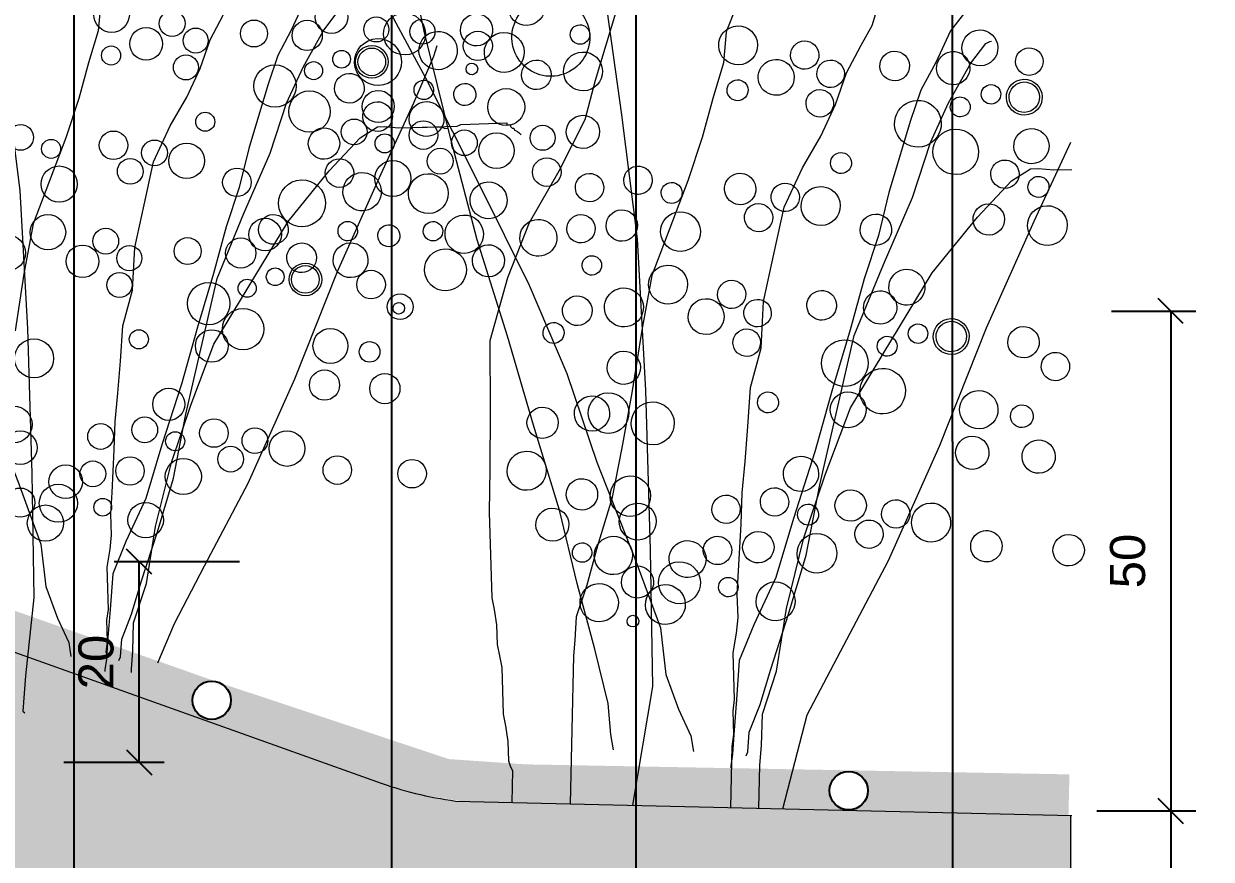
# Model space of a CAD drawing. Header units: metres. Extents: x -325 to 301, y -147 to 149.
# Drawn here: x 15.489 to 16.672, y 76.888 to 77.722 of the extents above; entities that cross this region are included whole.
import ezdxf

# ---------------------------------------------------------------- set-up
doc = ezdxf.new("R2010")
doc.units = ezdxf.units.M
doc.layers.get('Defpoints').update_dxf_attribs({"lineweight": 13})
doc.layers.add('-AUX-QAD', color=5, linetype='Continuous', plot=False)
doc.layers.add('-AUX_MON', color=3, linetype='Continuous', plot=False)
doc.layers.add('0-TX-1_25', color=7, linetype='Continuous', true_color=0x3f4f7f)
for name, color, linetype in [('02-TRAÇ-D-linia 2', 251, 'Continuous'), ('10-DET-encoixinat', 37, 'Continuous'), ('10-DET_TERRENY_compactat', 252, 'Continuous')]:
    doc.layers.add(name, color=color, linetype=linetype)
for name, color, linetype, lineweight in [('05-VEG-gris 50%', 253, 'Continuous', 18), ('1-CM', 7, 'Continuous', 0), ('2-L-secció', 1, 'Continuous', 0), ('3-TR Seleccionat', 44, 'Continuous', 0)]:
    doc.layers.add(name, color=color, linetype=linetype, lineweight=lineweight)
doc.styles.get("Standard").update_dxf_attribs({"font": 'arial.ttf'})
doc.dimstyles.new('ISO-25', dxfattribs={"dimtxt": 0.1, "dimasz": 0.1, "dimexe": 0.1, "dimexo": 0.1, "dimgap": 0.1, "dimtad": 1, "dimdec": 0, "dimlfac": 100, "dimzin": 9, "dimtxsty": 'Standard', "dimblk": 'OBLIQUE', "dimcen": 0.1, "dimadec": 0, "dimazin": 0, "dimtfac": 1, "dimtdec": 0, "dimtmove": 0, "dimatfit": 3, "dimldrblk": 'OBLIQUE', "dimfxl": 1, "dimarcsym": 0})

# ---------------------------------------------------------------- blocks, each defined once
blk = doc.blocks.new('ccddddddddddd')
for points in [[(90.23240342363715, 20.01744826603681), (90.25431056134403, 20.01744826603681), (90.35289262235165, 19.92985460348427), (90.41861403686926, 19.7765657347627), (90.55005686543882, 19.57947995234281), (90.74722110852599, 19.22910538315773), (90.96629249025136, 18.79113706946373), (91.22917814878747, 18.26557517424226), (91.51397094503045, 17.65241961786523), (91.77685660263523, 17.08306080941111), (91.97402084618807, 16.57939737197012), (92.12737081339583, 16.07573385164142), (92.32453505601734, 15.52827350096777), (92.45597788598388, 15.13410201761872), (92.47788502369076, 14.8713211119175), (92.54360643820837, 14.67423532949761), (92.60932785319164, 14.52094646031037), (92.62028148304671, 14.43335279775783)], [(91.9630673378706, 19.84226094093174), (92.00688161421567, 19.84226094093174), (92.01783512206748, 19.75466727791354), (92.08355653658509, 19.49188628932461), (92.1711850897409, 19.09771488886327), (92.25881364196539, 18.61594982584938), (92.324535056483, 18.02469264343381), (92.39025647100061, 17.32394342357293), (92.41216360917315, 16.4699052516371), (92.41216360917315, 15.57207033177838), (92.40121010132134, 14.80562582332641), (92.33548868680373, 14.32386076077819), (92.31358154863119, 14.10487660346553), (92.324535056483, 14.09392737504095)], [(92.92698141699657, 18.473610103596), (92.90507427882403, 18.29842277802527), (92.83935286477208, 18.10133707756177), (92.77363145025447, 17.88235292071477), (92.68600289756432, 17.64147038944066), (92.57646720670164, 17.37868940085173), (92.46693151583895, 17.11590849515051), (92.40121010132134, 16.80933067528531), (92.33548868726939, 16.45895602367818)], [(94.18633962515742, 18.44076250074431), (94.09871107293293, 18.26557517424226), (94.01108251977712, 18.11228630598634), (93.94536110479385, 17.93709898088127), (93.8796396907419, 17.74001328041777), (93.81391827668995, 17.54292749799788), (93.74819686170667, 17.30204496672377), (93.66056830901653, 17.061162434984), (93.57293975679204, 16.7764830715023), (93.46340406592935, 16.44800687720999), (93.353868374601, 16.09763222653419), (93.22242554603145, 15.72535920049995), (93.11288985563442, 15.39688300620764), (92.98144702613354, 15.13410201808438), (92.89381847390905, 14.93701631762087), (92.87191133527085, 14.71803216077387), (92.85000419709831, 14.52094646077603), (92.83905056677759, 14.41145442379639), (92.82809705892578, 14.3457591352053), (92.82809705939144, 14.33480998966843)], [(92.85000419756398, 14.42240356933326), (92.83905056724325, 14.45525125460699), (92.85000419709831, 14.52094646077603), (92.85000419709831, 14.65233695553616), (92.86095770495012, 14.71803216077387), (92.86095770541579, 14.9808131493628), (92.88286484358832, 15.09030518634245), (92.89381847390905, 15.17789884889498), (92.89381847390905, 15.30928934318945), (92.90477198176086, 15.44067983748391), (92.91572561208159, 15.57207033224404), (92.9266791199334, 15.70346082560718), (92.93763274978846, 15.87864806922153), (92.959539887961, 16.05383539479226), (92.98144702613354, 16.2509210947901), (93.00335416430607, 16.46990525256842), (93.06907557882369, 16.68888940894976), (93.09098271699622, 16.95167039800435), (93.15670413151383, 17.21445130370557), (93.22242554603145, 17.47723229182884), (93.33196123689413, 17.6962164491415), (93.44149692729115, 17.87140369229019), (93.52912548044696, 18.04659101786092), (93.59484689496458, 18.22177834343165), (93.68247544765472, 18.37506721215323)], [(92.91572561208159, 14.40050519490615), (92.92667911946774, 14.42240356933326), (92.93763275025412, 14.53189568873495), (93.00335416430607, 14.68518455792218), (93.06907557928935, 14.88227025792003), (93.17861126968637, 15.18884807731956), (93.28814696054906, 15.51732427207753), (93.37577551277354, 15.91149575449526), (93.59484689496458, 16.74363546911627), (93.77010400034487, 17.13780686911196), (93.94536110525951, 17.51007989514619), (94.0548967961222, 17.81665771501139), (94.16443248651922, 18.03564187232405), (94.29587531555444, 18.25462594628334), (94.38350386824459, 18.3641180661507), (94.40541100688279, 18.37506721215323), (94.41636451426893, 18.37506721261889)], [(93.15670413151383, 14.37860673805699), (93.26623982191086, 14.61948935221881), (93.46340406546369, 14.96986392093822), (93.74819686217234, 15.47352744080126), (94.0548967961222, 16.10858145449311), (94.33968959236518, 16.76553384354338), (94.6244823881425, 17.35679102642462), (94.84355376986787, 17.79475925769657), (94.97499659890309, 18.07943862024695), (94.99690373707563, 18.14513390883803)], [(92.99240053351969, 14.32386076077819), (92.99240053351969, 14.34575913567096), (93.00335416477174, 14.45525125460699), (93.01430767215788, 14.63043849822134), (93.10193622438237, 14.8713211119175), (93.1676576398313, 15.22169568063691), (93.27719332976267, 15.61586716352031), (93.40863615879789, 15.96624173223972), (93.56198612600565, 16.3385147578083), (94.04394316580147, 17.08306080941111), (94.30682882387191, 17.38963862881064), (94.50399306695908, 17.58672432973981), (94.61352875782177, 17.65241961786523), (94.6573430346325, 17.65241961693391), (94.74497158685699, 17.64147038897499), (95.00785724446177, 17.64147038944066), (95.02976438309997, 17.63052116055042), (95.05167152127251, 17.63052116055042)], [(94.74497158685699, 17.64147038897499), (95.10643942793831, 17.64147038850933), (95.12834656564519, 17.65241961739957), (95.41313936142251, 17.65241961786523), (95.41313936188817, 17.64147038897499), (95.43504650052637, 17.64147038897499), (95.43504650052637, 17.63052116008475), (95.44600000791252, 17.61957201454788), (95.45695363823324, 17.61957201454788), (95.45695363823324, 17.60862278658897), (95.47886077594012, 17.59767355816439), (95.48981428472325, 17.58672432880849), (95.50076791457832, 17.57577518327162)]]:
    blk.add_lwpolyline(points)
for centre, radius in [((92.99116337066516, 18.39473047340289), 0.1094920372972297), ((94.3494059368968, 18.33998441323638), 0.100948621194932), ((93.3635847195983, 18.3290351848118), 0.0797138132272792), ((93.19928124500439, 18.20859391894192), 0.100948621194932), ((93.50598117848858, 18.21954314783216), 0.07742317901411151), ((93.86744889710099, 18.25239075068384), 0.08341479203162756), ((94.19605596922338, 18.23049237625673), 0.09355456895831013), ((94.62448251107708, 18.25462594581768), 0.07742319637127354), ((94.90927530638874, 18.23272757232189), 0.07743792491863587), ((95.2488358868286, 18.13418468041345), 0.09029159687583978), ((92.98020986327901, 18.14289871323854), 0.05896647138640877), ((94.59038445679471, 18.05530505022034), 0.100948621194932), ((94.59038445679471, 18.05530505022034), 0.08552993772729109), ((93.44025976397097, 18.055305050686), 0.07742319637127354), ((94.22891673771665, 18.01150821940973), 0.05583111220221605), ((94.40417384309694, 18.07720342511311), 0.05475392728177474), ((93.9879382182844, 17.92391455639154), 0.1313904942115585), ((94.19605596968904, 17.75967645877972), 0.1281631355179718), ((94.19605596968904, 17.75967645877972), 0.1281631355179718), ((94.62203529756516, 17.77874510781839), 0.09914972109653161), ((95.41313948435709, 17.7509624264203), 0.1143169033563484), ((93.54979545529932, 17.71587962796912), 0.05896654791170974), ((92.40589479589835, 17.6533817211166), 0.0797138132272792), ((94.4686853303574, 17.62545615714043), 0.0797138132272792), ((92.59210540866479, 17.57673728698865), 0.05896654791170974), ((92.97846367675811, 17.58720544259995), 0.08827586927244695), ((94.89587446348742, 17.59260855335742), 0.08827586927244695), ((95.63221086654812, 17.55387672642246), 0.07742319637128761), ((93.23039582651109, 17.53245938289911), 0.07971381322727139), ((93.42756007006392, 17.47771340515465), 0.1100385761945846), ((94.65489594358951, 17.54881172254682), 0.05896654791170974), ((95.14780661370605, 17.53786249365658), 0.07971381322727139), ((95.34497085725889, 17.48311651591212), 0.1100385761945846), ((93.07704585976899, 17.4229673454538), 0.07971381322727139), ((94.99445664696395, 17.42837045621127), 0.07971381322727139), ((92.63591968500987, 17.35775312967598), 0.1116622003345008), ((93.73426000401378, 17.33537368290126), 0.08827588449571261), ((94.37010314781219, 17.37362439604476), 0.08828397434522552), ((94.69871022040024, 17.32982756523415), 0.1116622003345008), ((95.65167079120874, 17.34077679365873), 0.08827588449571261), ((92.55718713905662, 17.0616435483098), 0.1094920372972297), ((92.3052551113069, 16.94120228243992), 0.1094920372972297), ((92.91274226177484, 16.99594826018438), 0.0797138132272792), ((93.89856347907335, 17.0068974881433), 0.100948621194932), ((92.76530501246452, 16.87550699478015), 0.100948621194932), ((93.05513872113079, 16.88645622273907), 0.07742317901411151), ((93.41660643927753, 16.91930382605642), 0.08341479203162756), ((93.74521351233125, 16.89740545116365), 0.09355456895831013), ((94.13954199897125, 16.72221812512726), 0.100948621194932), ((92.98941730661318, 16.72221812605858), 0.07742319637127354), ((93.95333138620481, 16.74411650048569), 0.05475392728177474), ((94.13954199897125, 16.72221812512726), 0.08552993772729109), ((94.54482411639765, 16.67842129431665), 0.08827588449571261), ((93.53709576139227, 16.59082763129845), 0.1313904942115585), ((93.77807428082451, 16.67842129431665), 0.05583111220221605), ((94.72008122131228, 16.53608157159761), 0.0797138132272792), ((93.74521351186559, 16.42658953461796), 0.1281631355179718), ((93.74521351186559, 16.42658953461796), 0.1281631355179718), ((92.44765144772828, 16.28424981143326), 0.1209383224137713), ((93.09895299747586, 16.38279270287603), 0.05896654791170974), ((93.54804926877841, 16.32804664317518), 0.100948621194932), ((94.28193845879287, 16.30614826828241), 0.1078442209085107), ((94.52291697775945, 16.26235143747181), 0.06385108598971867), ((94.23812418198213, 16.0652657370083), 0.09355468922416664), ((94.61054553091526, 16.03241805126891), 0.09355468922416664), ((93.2718820180744, 15.97543687839061), 0.09914972109653161), ((92.30941268615425, 15.87912918301299), 0.1139313534327422), ((92.84469276247546, 15.78930032392964), 0.07971381322727139), ((93.11853205086663, 15.82214792724699), 0.0797138132272792), ((93.54572118353099, 15.7893003243953), 0.08827586927244695), ((92.34637937927619, 15.73455426469445), 0.1038774050785438), ((93.30474266409874, 15.74550349265337), 0.05896654791170974), ((93.79765333421528, 15.73455426422879), 0.07971381322727139), ((93.9948175768368, 15.67980828741565), 0.1100385761945846), ((93.01994986785576, 15.5703161675483), 0.08828397434522552), ((93.64430336654186, 15.62506222724915), 0.07971381322727139), ((92.62021866859868, 15.51557018980384), 0.1038774050785438), ((92.78992497874424, 15.55936702108011), 0.0797138132272792), ((93.34855694044381, 15.52651933580637), 0.1116622003345008), ((94.30151751171798, 15.53746856376529), 0.08827588449571261), ((94.76322906883433, 15.50116596091539), 0.08828397434522552), ((92.57106118137017, 15.38417969550937), 0.1179330192981251), ((92.33542587142438, 15.39512884197757), 0.09029159687583978), ((92.48768491717055, 15.26373843010515), 0.1122136528435823), ((92.8446927620098, 15.35133209312335), 0.05474597743621246), ((93.10757842008024, 15.26373842963949), 0.1094920372972297)]:
    blk.add_circle(centre, radius)
blk = doc.blocks.new('_Oblique')
at = {"color": 0, "lineweight": -2}
blk.add_line((-0.499999999995058, -0.4999999998130015), (0.500000000028669, 0.500000000163238), dxfattribs=at)
blk = doc.blocks.new('*D1003')
at = {"layer": '0-TX-1_25', "color": 0, "lineweight": -2, "transparency": 16777216}
for p, q in [((16.57310421498543, 77.43497168870294), (16.6570892938046, 77.43497168870294)), ((16.6320892938046, 77.43497168870294), (16.6320892938046, 76.93644658167496)), ((16.55838687727828, 76.93644658167496), (16.6570892938046, 76.93644658167496))]:
    blk.add_line(p, q, dxfattribs=at)
at = {"layer": 'Defpoints', "color": 0, "transparency": 16777216}
for p in [(16.54810421498544, 77.43497168870294), (16.53338687727828, 76.93644658167496), (16.6320892938046, 76.93644658167496)]:
    blk.add_point(p, dxfattribs=at)
at = {"layer": '0-TX-1_25', "color": 0, "lineweight": -2, "transparency": 16777216, "xscale": 0.025, "yscale": 0.025, "zscale": 0.025}
for p, rotation in [((16.6320892938046, 77.43497168870294), 90), ((16.6320892938046, 76.93644658167496), 270)]:
    blk.add_blockref('_Oblique', p, dxfattribs=dict(at, rotation=rotation))
at = {"layer": '0-TX-1_25', "color": 0, "transparency": 16777216, "insert": (16.58921923923436, 77.18570913518894), "char_height": 0.035, "attachment_point": 5, "rotation": 90}
blk.add_mtext('50', dxfattribs=at)
blk = doc.blocks.new('*D1004')
at = {"layer": '0-TX-1_25', "color": 0, "lineweight": -2, "transparency": 16777216}
for p, q in [((16.57310421500295, 76.93644658168911), (16.65708929382214, 76.93644658168911)), ((16.63208929382214, 76.93644658168911), (16.63208929382214, 76.38792147466113)), ((16.5583868772958, 76.38792147466113), (16.65708929382214, 76.38792147466113))]:
    blk.add_line(p, q, dxfattribs=at)
at = {"layer": 'Defpoints', "color": 0, "transparency": 16777216}
for p in [(16.54810421500295, 76.93644658168911), (16.5333868772958, 76.38792147466113), (16.63208929382214, 76.38792147466113)]:
    blk.add_point(p, dxfattribs=at)
at = {"layer": '0-TX-1_25', "color": 0, "lineweight": -2, "transparency": 16777216, "xscale": 0.025, "yscale": 0.025, "zscale": 0.025}
for p, rotation in [((16.63208929382214, 76.93644658168911), 90), ((16.63208929382214, 76.38792147466113), 270)]:
    blk.add_blockref('_Oblique', p, dxfattribs=dict(at, rotation=rotation))
at = {"layer": '0-TX-1_25', "color": 0, "transparency": 16777216, "insert": (16.58929086271711, 76.6621840281751), "char_height": 0.035, "attachment_point": 5, "rotation": 90}
blk.add_mtext('55', dxfattribs=at)
blk = doc.blocks.new('*D1016')
at = {"layer": '0-TX-1_25', "color": 0, "lineweight": -2, "transparency": 16777216}
for p, q in [((15.70371011793327, 77.18496445276551), (15.57871011793327, 77.18496445276551)), ((15.60371011793328, 76.9849631720738), (15.60371011793328, 77.18496445276551)), ((15.52872370034129, 76.9849631720738), (15.62871011793328, 76.9849631720738))]:
    blk.add_line(p, q, dxfattribs=at)
at = {"layer": 'Defpoints', "color": 0, "transparency": 16777216}
for p in [(15.60371011793328, 77.18496445276551), (18.88573987687564, 77.18496445276551), (15.50372370034129, 76.9849631720738)]:
    blk.add_point(p, dxfattribs=at)
at = {"layer": '0-TX-1_25', "color": 0, "lineweight": -2, "transparency": 16777216, "xscale": 0.025, "yscale": 0.025, "zscale": 0.025}
for p, rotation in [((15.60371011793328, 77.18496445276551), 90), ((15.60371011793328, 76.9849631720738), 270)]:
    blk.add_blockref('_Oblique', p, dxfattribs=dict(at, rotation=rotation))
at = {"layer": '0-TX-1_25', "color": 0, "transparency": 16777216, "insert": (15.56084006336303, 77.08496381241964), "char_height": 0.035, "attachment_point": 5, "rotation": 90}
blk.add_mtext('20', dxfattribs=at)

msp = doc.modelspace()

# ---------------------------------------------------------------- hatches: boundary and pattern name
at = {"layer": '10-DET-encoixinat'}
h = msp.add_hatch(dxfattribs=at)
h.set_pattern_fill('CROSS', color=256, scale=0.04999999999999997, angle=91.66889548920817)
h.set_pattern_definition([(135.910817346098, (4.293784785556085, 72.81619366922993), (-0.01767543594103214, -0.000281005861983161), [0.006249999999999993, -0.01874999999999998]), (225.9108173460979, (4.293714532634652, 72.82061252732407), (0.000281005861983161, -0.01767543594103215), [0.006249999999999993, -0.01874999999999998])])
edge = h.paths.add_edge_path()
edge.add_line((14.44309536088858, 77.46497168870289), (14.44309543600038, 77.38526802670496))
edge.add_line((14.44309543600038, 77.38526802670496), (14.58554139469378, 76.78502354347567))
edge.add_line((14.58554139469378, 76.78502354347567), (15.65041404900415, 76.43006581787249))
edge.add_arc((15.91920776858871, 77.23644657892824), 0.8499999973464439, 251.5650426997877, 270.0000003406949)
edge.add_line((15.91920777364302, 76.3864465815818), (16.53338687634695, 76.3864465815818))
edge.add_line((16.53338687634695, 76.3864465815818), (16.53338687726153, 76.93181699326996))
edge.add_line((16.53338687726153, 76.93181699326996), (15.91920776991773, 76.94637161970849))
edge.add_arc((15.97082161005041, 77.32736714711616), 0.3844757214674237, 250.131195935182, 262.28505132981314, ccw=False)
edge.add_line((15.8401507926234, 76.96577799093079), (14.53306369530637, 77.43497168960627))
edge.add_line((14.53306369530637, 77.43497168960627), (14.44309536088858, 77.46497168870289))
at = {"layer": '10-DET_TERRENY_compactat'}
h = msp.add_hatch(dxfattribs=at)
h.set_pattern_fill('HEX', color=256, scale=0.002, angle=0.5782318252177278)
h.set_pattern_definition([(0.5782318252177278, (-4.412005039695515, -8.408593412523473), (-0.000110995747240735, 0.01099796253877573), [0.00635, -0.0127]), (120.5782318252177, (-4.412005039695515, -8.408593412523473), (-0.00946901707482901, -0.005595106406210373), [0.00635, -0.0127]), (60.57823182521773, (-4.405655363064795, -8.40852932909894), (-0.009580012822069743, 0.00540285613256535), [0.00635, -0.0127])])
h.paths.add_polyline_path([(14.44309536088858, 77.46497168870289), (14.89143841743583, 77.3433663045403), (15.23712344120613, 77.22136960070243), (15.68392280498625, 77.06427488813291), (15.91239910800252, 76.98817931409106), (15.98830154291997, 76.98293192219178), (16.53107561945794, 76.97291423615862), (16.5301035535635, 76.93189480045899), (15.92481180842686, 76.94623881693798), (15.88518212394392, 76.95255058022336), (15.84015079262332, 76.96577799093082), (15.64839045437758, 77.03429750000717), (15.15311223167345, 77.21126955265554)])
edge = h.paths.add_edge_path(flags=16)
edge.add_arc((14.87890936627881, 77.32888649289481), 0.01914789983742415, 0, 360)
edge = h.paths.add_edge_path(flags=16)
edge.add_arc((15.23178701969968, 77.202980346403), 0.01914789983742415, 0, 360)
edge = h.paths.add_edge_path(flags=16)
edge.add_arc((15.67603756842016, 77.04682595944142), 0.01914789983742415, 0, 360)
edge = h.paths.add_edge_path(flags=16)
edge.add_arc((16.31106434640523, 76.95670794959706), 0.01914789983742415, 0, 360)
at = {"layer": '3-TR Seleccionat'}
h = msp.add_hatch(dxfattribs=at)
h.set_pattern_fill('ANSI31', color=256, scale=0.002, angle=225, style=0)
h.set_pattern_definition([(270, (-3.236709131853246, 15.11476513127442), (0.00635, -4.336808689942018e-19), [])])
edge = h.paths.add_edge_path()
edge.add_line((13.55264558923099, 77.18587094909319), (13.55264558923099, 75.16673965454368))
edge.add_line((13.55264558923099, 75.16673965454368), (14.5330953602739, 75.16673965396937))
edge.add_line((14.5330953602739, 75.16673965396937), (16.53338687681261, 75.16673965536636))
edge.add_line((16.53338687681261, 75.16673965536636), (16.53338687727828, 75.63644658111613))
edge.add_line((16.53338687727828, 75.63644658111613), (15.91920777745646, 75.63644658097395))
edge.add_arc((15.91920776984712, 77.23644658039093), 1.59999999941698, 251.565042709389, 270.0000002724895, ccw=False)
edge.add_line((15.41324312007654, 75.71855337883923), (14.78937914754456, 75.92650813836374))
edge.add_line((14.78937914754456, 75.92650813836374), (14.49036798971739, 77.18587094875984))
edge.add_line((14.49036798971739, 77.18587094875984), (13.55264558923099, 77.18587094909319))

# ---------------------------------------------------------------- linework, layer by layer
at = {"layer": '-AUX-QAD'}
for radius in [4.423163336561861, 4.207516772289723]:
    msp.add_circle((16.89760635375546, 80.82832178061602), radius, dxfattribs=at)
at = {"layer": '-AUX_MON'}
for radius in [2.605396921805838, 2.303722373471873]:
    msp.add_circle((14.95766439187632, 76.45016396264691), radius, dxfattribs=at)
at = {"layer": '0-TX-1_25'}
for p, q in [((15.85544813168779, 75.88580351560064), (15.85544813168779, 77.98870204491712)), ((16.41529589519504, 75.73643837905135), (16.4145056062296, 77.98870204491371))]:
    msp.add_line(p, q, dxfattribs=at)
for points in [[(15.53885165999051, 75.51428028639475), (15.53885165999051, 77.98870204491712)], [(16.09904311786689, 75.63644658111613), (16.09904311786689, 77.98658681605394)]]:
    msp.add_lwpolyline(points, dxfattribs=at)
at = {"layer": '02-TRAÇ-D-linia 2'}
for centre in [(15.67603756842016, 77.04682595944142), (16.31106434640523, 76.95670794959706)]:
    msp.add_circle(centre, 0.01914789983742415, dxfattribs=at)
at = {"layer": '05-VEG-gris 50%'}
for p, q in [((15.88778265473101, 77.71422323189856), (15.86510370392952, 77.82232188224972)), ((15.83978746599186, 77.75940177777031), (15.88918141509075, 77.66764535476634)), ((16.07952668564994, 77.73552137358294), (16.06892664777715, 77.70023812936799)), ((16.0698190848403, 77.73522984866233), (16.08461540146399, 77.6307794621791)), ((16.19984251401056, 77.74107700936676), (16.18900934933353, 77.71355675930337)), ((16.33451133967046, 77.71986876405956), (16.33804468578327, 77.73162983545282)), ((16.43112098193396, 77.73830996641138), (16.41240518261347, 77.71443797905178)), ((16.32344504958618, 77.70011147857824), (16.33451133967046, 77.71986876405956)), ((15.91434464278299, 77.60624117731297), (15.88778265473101, 77.71422323189856)), ((16.18900934933353, 77.71355675930337), (16.18605882069696, 77.68238823116937)), ((16.41240518261347, 77.71443797905178), (16.39780554548506, 77.6829196221772)), ((16.06892664777715, 77.70023812936799), (16.05832661037002, 77.66495489912288)), ((16.30872884905565, 77.67247461877943), (16.32344504958618, 77.70011147857824)), ((16.43281114986766, 77.68202836114162), (16.44776047673676, 77.70190225635835)), ((16.44776047673676, 77.70190225635835), (16.45158523088921, 77.70395960007974)), ((16.45158523088921, 77.70395960007974), (16.45352673810575, 77.70401790436537)), ((16.18605882069696, 77.68238823116937), (16.1754587823585, 77.64710500162275)), ((16.39780554548506, 77.6829196221772), (16.38308934542019, 77.65528276214556)), ((16.29801224778075, 77.64107287140743), (16.30872884905565, 77.67247461877943)), ((16.41067856783647, 77.64251381974847), (16.43281114986766, 77.68202836114162)), ((15.88918141509075, 77.66764535476634), (15.94292465272028, 77.56047958299698)), ((16.05832661037002, 77.66495489912288), (16.04784313543368, 77.62579017250047)), ((16.1754587823585, 77.64710500162275), (16.16497530835349, 77.60794027453468)), ((16.38308934542019, 77.65528276214556), (16.37237274414528, 77.62388101500639)), ((16.283412611118, 77.60955451430002), (16.29801224778075, 77.64107287140743)), ((16.39242902165878, 77.60311587365524), (16.41067856783647, 77.64251381974847)), ((16.04784313543368, 77.62579017250047), (16.02217720775533, 77.5745145448129)), ((16.08461540146399, 77.6307794621791), (16.0999945346326, 77.50692163339065)), ((16.37237274414528, 77.62388101500639), (16.36177270673815, 77.5885977849941)), ((15.94067350309942, 77.50602211641328), (15.91434464278299, 77.60624117731297)), ((16.16497530835349, 77.60794027453468), (16.15072536096577, 77.56477745576942)), ((16.26492993767042, 77.57791956212552), (16.283412611118, 77.60955451430002)), ((16.37464572908956, 77.54819196836272), (16.39242902165878, 77.60311587365524)), ((16.49583578203473, 77.52463644907058), (16.53233487485576, 77.60343232705438)), ((16.36177270673815, 77.5885977849941), (16.35117266933102, 77.55331454077916)), ((16.24668039195839, 77.53852161579945), (16.26492993767042, 77.57791956212552)), ((16.47325515980501, 77.5647507265787), (16.49232064886618, 77.57697825204761)), ((16.49232064886618, 77.57697825204761), (16.50008672057319, 77.57721147151844)), ((16.50008672057319, 77.57721147151844), (16.51567714522261, 77.57573716180579)), ((16.51567714522261, 77.57573716180579), (16.53338687681261, 77.57626899495901)), ((16.51567714522261, 77.57573716180579), (16.53338687681261, 77.57626899495901)), ((16.02217720775533, 77.5745145448129), (15.99262824422348, 77.52312230715708)), ((16.15072536096577, 77.56477745576942), (16.13270894159231, 77.51761652972729)), ((16.43935690681118, 77.52876783838676), (16.47325515980501, 77.5647507265787)), ((15.94292465272028, 77.56047958299698), (15.9925517286234, 77.46096016584144)), ((16.35117266933102, 77.55331454077916), (16.34080575733114, 77.5102683317493)), ((16.34556301870052, 77.48127377197326), (16.37464572908956, 77.54819196836272)), ((16.23643004429195, 77.49159390969382), (16.24668039195839, 77.53852161579945)), ((16.39439236373309, 77.47302766541199), (16.43935690681118, 77.52876783838676)), ((15.99262824422348, 77.52312230715708), (15.9709619153351, 77.4680817925948)), ((16.13270894159231, 77.51761652972729), (16.11469252221886, 77.47045561858633)), ((16.448503525468, 77.41832030635507), (16.49583578203473, 77.52463644907058)), ((15.97076883633289, 77.40980114765645), (15.94067350309942, 77.50602211641328)), ((16.0999945346326, 77.50692163339065), (16.10842353897769, 77.35566014960588)), ((16.34080575733114, 77.5102683317493), (16.3265558113404, 77.46710551251837)), ((16.22617969615985, 77.44466621779085), (16.23643004429195, 77.49159390969382)), ((16.31659687124792, 77.41047409294353), (16.34556301870052, 77.48127377197326)), ((16.11469252221886, 77.47045561858633), (16.10467530089099, 77.41576493276463)), ((16.31292872783396, 77.33849161352211), (16.39439236373309, 77.47302766541199)), ((15.9709619153351, 77.4680817925948), (15.95341174910445, 77.40539492202171)), ((15.9925517286234, 77.46096016584144), (16.03018000629399, 77.37273541117267)), ((16.3265558113404, 77.46710551251837), (16.31253899029124, 77.41617971403704)), ((16.22369542020041, 77.39797173092322), (16.22617969615985, 77.44466621779085)), ((16.10467530089099, 77.41576493276463), (16.09489120636735, 77.35331126722687)), ((16.282195918268, 77.26181139891216), (16.31659687124792, 77.41047409294353)), ((16.31253899029124, 77.41617971403704), (16.29487226065848, 77.35737432610424)), ((16.40152095910761, 77.30035970151604), (16.448503525468, 77.41832030635507)), ((15.95341174910445, 77.40539492202171), (15.95356835937727, 77.33546980122284)), ((15.99674800737429, 77.3212265491131), (15.97076883633289, 77.40980114765645)), ((16.21321194572974, 77.35880700430081), (16.22369542020041, 77.39797173092322)), ((16.03018000629399, 77.37273541117267), (16.06004221272323, 77.28427742213191)), ((16.09489120636735, 77.35331126722687), (16.08487398457382, 77.29862059630634)), ((16.10842353897769, 77.35566014960588), (16.11320263427351, 77.19651909150363)), ((16.21049454296607, 77.31987549668358), (16.21321194572974, 77.35880700430081)), ((16.29487226065848, 77.35737432610424), (16.27732209489349, 77.29468744132848)), ((15.95356835937727, 77.33546980122284), (15.95337530226115, 77.27718915768148)), ((16.28772905283276, 77.2716900271009), (16.31292872783396, 77.33849161352211)), ((16.02261061408225, 77.23653344741271), (15.99674800737429, 77.3212265491131)), ((16.20766057633463, 77.28482548660779), (16.21049454296607, 77.31987549668358)), ((16.08487398457382, 77.29862059630634), (16.07474020030949, 77.24781140756042)), ((16.27732209489349, 77.29468744132848), (16.25600545621145, 77.22800246417702)), ((16.35053879302595, 77.18616396958188), (16.40152095910761, 77.30035970151604)), ((16.06004221272323, 77.28427742213191), (16.09790361719806, 77.18828967307874)), ((16.20471004769806, 77.25365695847378), (16.20766057633463, 77.28482548660779)), ((15.95337530226115, 77.27718915768148), (15.95271596965048, 77.23443447217525)), ((16.26629585074861, 77.2088865467924), (16.28772905283276, 77.2716900271009)), ((16.26876191469509, 77.19147814462141), (16.282195918268, 77.26181139891216)), ((16.07474020030949, 77.24781140756042), (16.06060681678954, 77.20076709125371)), ((16.20370102441538, 77.22254674999223), (16.20471004769806, 77.25365695847378)), ((15.95271596965048, 77.23443447217525), (15.95528036216874, 77.1490417122952)), ((16.04035746027384, 77.163251588365), (16.02261061408225, 77.23653344741271)), ((16.20245889761154, 77.19919950679125), (16.20370102441538, 77.22254674999223)), ((16.25600545621145, 77.22800246417702), (16.23833872611303, 77.16919707670988)), ((16.24897881132219, 77.13843668230058), (16.26629585074861, 77.2088865467924)), ((16.06060681678954, 77.20076709125371), (16.05012334231887, 77.1616023646313)), ((16.20121674845595, 77.1758522631246), (16.20245889761154, 77.19919950679125)), ((16.09790361719806, 77.18828967307874), (16.1232999721602, 77.11912251567648)), ((16.11320263427351, 77.19651909150363), (16.1153408428714, 77.06060865266429)), ((16.25109518459666, 77.1326727566886), (16.26876191469509, 77.19147814462141)), ((16.30274028331641, 77.09537378536717), (16.35053879302595, 77.18616396958188)), ((16.1999746216521, 77.15250501992361), (16.20121674845595, 77.1758522631246)), ((16.05012334231887, 77.1616023646313), (16.03940674104396, 77.1302006172593)), ((16.05787117919553, 77.09773270856769), (16.04035746027384, 77.163251588365)), ((16.23833872611303, 77.16919707670988), (16.21643927088607, 77.12191954093234)), ((16.20067400113348, 77.12921608147391), (16.1999746216521, 77.15250501992361)), ((15.95528036216874, 77.1490417122952), (15.95757158054639, 77.13745554095314)), ((16.23919471633289, 77.07598303166398), (16.24897881132219, 77.13843668230058)), ((15.95757158054639, 77.13745554095314), (15.95997934137139, 77.12198788627231)), ((16.03940674104396, 77.1302006172593), (16.03816459188837, 77.10685338802816)), ((16.19919872517366, 77.1136318172905), (16.20067400113348, 77.12921608147391)), ((16.23331189202744, 77.07774885116325), (16.25109518459666, 77.1326727566886)), ((15.95997934137139, 77.12198788627231), (15.96056215745065, 77.10258044466556)), ((16.1232999721602, 77.11912251567648), (16.12858176697645, 77.072661262948)), ((16.21643927088607, 77.12191954093234), (16.20195619715977, 77.08651970141747)), ((15.96056215745065, 77.10258044466556), (15.96285337675963, 77.0909942733235)), ((16.03816459188837, 77.10685338802816), (16.03668933781464, 77.09126912454323)), ((16.19589850633074, 77.09410776594834), (16.19919872517366, 77.1136318172905)), ((15.96285337675963, 77.0909942733235), (15.96514457325119, 77.07940811595128)), ((16.03668933781464, 77.09126912454323), (16.03319159048583, 76.94367046639903)), ((16.07115217345435, 77.04374168139131), (16.05787117919553, 77.09773270856769)), ((16.19729726529349, 77.04752988904895), (16.19589850633074, 77.09410776594834)), ((16.26965797367174, 77.03222047655092), (16.30274028331641, 77.09537378536717)), ((15.96514457325119, 77.07940811595128), (15.96654333314527, 77.03283023905189)), ((16.20195619715977, 77.08651970141747), (16.19923879486177, 77.04758819403307)), ((16.12858176697645, 77.072661262948), (16.14127994422469, 77.03807767714554)), ((16.22271185462031, 77.04246562161663), (16.23331189202744, 77.07774885116325)), ((16.22494476987649, 77.03282019799755), (16.23919471633289, 77.07598303166398)), ((16.1153408428714, 77.06060865266429), (16.09539518423863, 76.94219638488212)), ((16.07402620791126, 77.012748082878), (16.07115217345435, 77.04374168139131)), ((16.19570544828329, 77.03582712240697), (16.19729726529349, 77.04752988904895)), ((16.19923879486177, 77.04758819403307), (16.19640482823033, 77.01253818372444)), ((15.96654333314527, 77.03283023905189), (15.96883455152292, 77.0212440819125)), ((16.14127994422469, 77.03807767714554), (16.1537449946687, 77.01125708502897)), ((16.19640482823033, 77.01253818372444), (16.19570544828329, 77.03582712240697)), ((16.21187868994329, 77.01494537132041), (16.22271185462031, 77.04246562161663)), ((16.22393576847989, 77.00170998998166), (16.22494476987649, 77.03282019799755)), ((16.2454009165737, 76.93864159545397), (16.26965797367174, 77.03222047655092)), ((15.96883455152292, 77.0212440819125), (15.9712423114166, 77.00577642769733)), ((16.07643396827061, 76.99728042866283), (16.07402620791126, 77.012748082878)), ((16.1537449946687, 77.01125708502897), (16.15615277691413, 76.99578943127946)), ((16.19481298933405, 77.00083541661681), (16.19640482823033, 77.01253818372444)), ((16.19640482823033, 77.01253818372444), (16.19504611613829, 76.99307243713358)), ((16.21051997785125, 76.99547961006121), (16.21187868994329, 77.01494537132041)), ((15.9712423114166, 77.00577642769733), (15.97182512796152, 76.98636898609058)), ((16.19336835987615, 76.939874646882), (16.19481298933405, 77.00083541661681)), ((16.22257705638785, 76.98224422872246), (16.22393576847989, 77.00170998998166)), ((15.97182512796152, 76.98636898609058), (15.97394150170166, 76.98060504581028)), ((16.19504611613829, 76.99307243713358), (16.19345429866243, 76.98136965628893)), ((16.20869503403682, 76.9915398231353), (16.21051997785125, 76.99547961006121)), ((15.97394150170166, 76.98060504581028), (15.97599957232032, 76.97678186768846)), ((15.97599957232032, 76.97678186768846), (15.97524744888055, 76.94504360873695)), ((16.19345429866243, 76.98136965628893), (16.19351258036349, 76.97942892207013)), ((16.22155716486366, 76.93920663730395), (16.22257705638785, 76.98224422872246))]:
    msp.add_line(p, q, dxfattribs=at)
for centre, major_axis, ratio, start_param, end_param in [((15.98983462760825, 77.73825880723254), (-0.01302529553383464, 0.01302529553383464), 0.9999999999999145, 3.957012353762762, 10.24019766094235), ((16.01406534901488, 77.70790654747927), (-0.0274625884008594, 0.0274625884008594), 0.9999999999999801, 3.95701235376272, 10.24019766094231), ((15.86821836885665, 77.71129666130238), (-0.01478774357516917, 0.01478774357516917), 0.9999999999999436, 3.957012353762764, 10.24019766094235), ((15.93999626068998, 77.7153946759756), (0.01132175695610326, 0.01132175695610326), 0.9999999999995604, 5.527808680557403, 11.81099398773699), ((16.04312982503924, 77.71072186879994), (-0.006864654877122784, 0.006864654877122782), 0.9999999999999787, 3.957012353762733, 10.24019766094232), ((16.20080545731489, 77.69991699537442), (0.01372932008957781, 0.01372932008957781), 0.9999999999998574, 5.527808680557542, 11.81099398773713), ((15.84185306123126, 77.683309957629), (-0.01653597461458693, 0.01653597461458693), 0.999999999999958, 3.957012353762724, 10.24019766094231), ((15.90174871869985, 77.69482113724754), (0.01352270812789216, 0.01352270812789216), 0.999999999999914, 5.527808680557533, 11.81099398773712), ((15.96768352483068, 77.69291621331305), (0.01407058628499213, 0.01407058628499213), 0.999999999999809, 5.527808680557502, 11.81099398773709), ((16.44184508640919, 77.69744307106541), (-0.01265805228579737, 0.01265805228579737), 0.9999999999998175, 3.957012353762773, 10.24019766094236), ((16.2671667560995, 77.69025488431745), (-0.009995397696246945, 0.009995397696246945), 0.9999999999997367, 3.957012353762822, 10.24019766094241), ((16.3568845517062, 77.67935169791983), (-0.0104594672660885, 0.0104594672660885), 0.9999999999999138, 3.957012353762749, 10.24019766094234), ((16.41524665151391, 77.67721936154359), (0.01173090440891508, 0.01173090440891508), 0.99999999999985, 5.527808680557523, 11.81099398773711), ((16.49105670909066, 77.6837775076385), (-0.009708174873520617, 0.009708174873520613), 0.9999999999998496, 3.957012353762789, 10.24019766094237), ((15.99964055698965, 77.6705659593101), (0.01045658659444313, 0.01045658659444313), 0.9999999999996589, 5.527808680557413, 11.810993987737), ((16.04617870506499, 77.67390602478937), (0.01372932008957818, 0.01372932008957818), 0.9999999999998511, 5.527808680557585, 11.81099398773717), ((16.23868509662006, 77.66803212162287), (0.01265805228579625, 0.01265805228579625), 0.9999999999999936, 5.527808680557576, 11.81099398773716), ((16.29298931640241, 77.67160540657298), (0.009708172697087802, 0.0097081726970878), 0.9999999999998053, 5.527808680557488, 11.81099398773707), ((15.81329459883872, 77.65719990573072), (-0.01048147691433693, 0.01048147691433693), 0.9999999999998894, 3.957012353762825, 10.24019766094241), ((15.93533732882369, 77.67640487780974), (0.004118794993340919, 0.004118794993340918), 0.9999999999998611, 5.5278086805576, 11.81099398773719), ((15.88738220884133, 77.65553980042407), (0.006865651716501258, 0.006865651716501259), 0.9999999999999094, 5.527808680557524, 11.81099398773711), ((15.92832891876478, 77.65094197146774), (0.007768026097145269, 0.007768026097145272), 0.9999999999998923, 5.527808680557666, 11.81099398773725), ((16.20020442829136, 77.65522156214521), (-0.00739386698979119, 0.00739386698979119), 0.9999999999997663, 3.957012353762902, 10.24019766094249), ((16.45295144618157, 77.65115671862097), (0.006865651716501258, 0.006865651716501259), 0.9999999999999094, 5.527808680557524, 11.81099398773711), ((16.48607380316261, 77.6482664186153), (0.01265805228579662, 0.01265805228579662), 0.9999999999999876, 5.527808680557623, 11.81099398773721), ((16.48607380316261, 77.6482664186153), (-0.01072468757807381, 0.01072468757807381), 0.9999999999998683, 3.957012353762791, 10.24019766094238), ((16.28221443342645, 77.64214440762245), (-0.009708174873520617, 0.009708174873520613), 0.9999999999998496, 3.957012353762789, 10.24019766094237), ((16.37998970877979, 77.62177071279095), (0.01647519030869181, 0.01647519030869181), 0.9999999999999811, 5.527808680557583, 11.81099398773717), ((16.42223684909422, 77.63857937861414), (-0.007000721050614096, 0.007000721050614098), 0.999999999999977, 3.957012353762706, 10.24019766094229), ((15.84135006415326, 77.62890500390151), (-0.01045658659444167, 0.01045658659444167), 0.9999999999997589, 3.957012353762874, 10.24019766094246), ((15.89019794064242, 77.62648693543107), (0.01228379498423025, 0.01228379498423025), 0.9999999999999892, 5.527808680557612, 11.8109939877372), ((16.04604390776385, 77.61368463189521), (0.01173091408571505, 0.01173091408571505), 0.9999999999998287, 5.527808680557529, 11.81099398773712), ((15.78793860041205, 77.60204858776362), (0.01107225302310308, 0.01107225302310308), 0.9999999999999271, 5.527808680557627, 11.81099398773721), ((16.41775276279677, 77.59376733495102), (-0.01607050845563908, 0.01607050845563908), 0.9999999999998564, 3.957012353762785, 10.24019766094237), ((16.41775276279677, 77.59376733495102), (-0.01607050845563908, 0.01607050845563908), 0.9999999999998564, 3.957012353762785, 10.24019766094237), ((16.49315601261932, 77.59941469902353), (-0.01243248633717044, 0.01243248633717044), 0.9999999999998642, 3.957012353762786, 10.24019766094237), ((16.30343634402979, 77.58256436885515), (0.007393876585379285, 0.007393876585379285), 0.9999999999996094, 5.527808680557387, 11.81099398773697), ((16.10101285391156, 77.56539774640643), (-0.009995397696245918, 0.009995397696245918), 0.9999999999999416, 3.95701235376272, 10.24019766094231), ((16.46679070452828, 77.57142799558298), (0.009995397696247712, 0.009995397696247712), 0.9999999999998268, 5.527808680557494, 11.81099398773708), ((15.76609853748832, 77.54247747898282), (0.0165359746145884, 0.0165359746145884), 0.9999999999999302, 5.52780868055756, 11.81099398773715), ((15.82599419495691, 77.55398865860136), (-0.0135227081278906, 0.0135227081278906), 0.9999999999999583, 3.957012353762706, 10.24019766094229), ((15.89192900108773, 77.55208373466687), (0.01407058628499305, 0.01407058628499305), 0.9999999999998563, 5.527808680557521, 11.81099398773711), ((15.95198221738119, 77.54538231204444), (-0.01302529553383459, 0.01302529553383459), 0.9999999999999654, 3.957012353762737, 10.24019766094232), ((16.05264974013571, 77.55811789353558), (-0.009995397696246959, 0.009995397696246957), 0.9999999999998592, 3.957012353762754, 10.24019766094234), ((16.20285282284621, 77.5567157471198), (0.01106900278179313, 0.01106900278179313), 0.9999999999998792, 5.527808680557523, 11.81099398773711), ((16.50020446954895, 77.55883396743977), (0.007393876585378008, 0.007393876585378008), 0.9999999999999648, 5.527808680557564, 11.81099398773715), ((16.13442661846656, 77.55280371849605), (-0.0073938765853789, 0.0073938765853789), 0.9999999999998006, 3.957012353762869, 10.24019766094246), ((16.24779915391136, 77.5483530315216), (-0.009995397696246959, 0.009995397696246957), 0.9999999999998592, 3.957012353762754, 10.24019766094234), ((16.28303788370121, 77.53969880590395), (-0.01379785116862563, 0.01379785116862563), 0.999999999999882, 3.957012353762755, 10.24019766094234), ((16.22120071948174, 77.52812932199978), (-0.00999539769624724, 0.009995397696247237), 0.999999999999867, 3.957012353762813, 10.2401976609424), ((16.45065751067031, 77.52626612248079), (-0.01107001908527373, 0.01107001908527373), 0.9999999999997079, 3.957012353762876, 10.24019766094246), ((16.5091361743458, 77.5202522892616), (-0.01400143908307502, 0.01400143908307501), 0.9999999999998788, 3.957012353762789, 10.24019766094237), ((15.73754007509578, 77.51636742731736), (0.01048147691433747, 0.01048147691433747), 0.9999999999999023, 5.527808680557614, 11.8109939877372), ((15.92773328303028, 77.51163169719459), (-0.01352269868396626, 0.01352269868396625), 0.9999999999999218, 3.957012353762742, 10.24019766094233), ((16.04416607600305, 77.5170707376785), (0.009995397696248486, 0.009995397696248486), 0.9999999999996809, 5.527808680557484, 11.81099398773707), ((16.08487965958793, 77.5202358737699), (0.01107001908527292, 0.01107001908527292), 0.9999999999999653, 5.527808680557546, 11.81099398773713), ((16.14335832326341, 77.51422204031789), (-0.01400143908307546, 0.01400143908307546), 0.9999999999999543, 3.957012353762746, 10.24019766094233), ((16.33815804683272, 77.51610165532858), (0.01106900469065387, 0.01106900469065387), 0.9999999999999308, 5.527808680557546, 11.81099398773713), ((15.81162768509839, 77.51470732201071), (0.006865651716502452, 0.006865651716502452), 0.9999999999995612, 5.527808680557349, 11.81099398773694), ((15.85257439548749, 77.51010949282156), (-0.007768026097147035, 0.007768026097147035), 0.9999999999997591, 3.957012353762853, 10.24019766094244), ((15.89655243373144, 77.51458030171872), (0.006865651716501341, 0.006865651716501341), 0.999999999999875, 5.527808680557506, 11.81099398773709), ((16.00168580888439, 77.50802505133854), (0.01302529553383516, 0.01302529553383516), 0.9999999999998772, 5.527808680557555, 11.81099398773714), ((15.76559553994466, 77.48807252525532), (0.01045658659444147, 0.01045658659444147), 0.9999999999999806, 5.527808680557573, 11.81099398773716), ((15.81444341736514, 77.48565445678489), (-0.01228379498423161, 0.01228379498423161), 0.9999999999999211, 3.957012353762758, 10.24019766094234), ((15.9090050207511, 77.47601902555854), (-0.01478774357516923, 0.01478774357516923), 0.999999999999899, 3.957012353762786, 10.24019766094237), ((15.95184744150046, 77.48516091984877), (-0.01132175695610158, 0.01132175695610158), 0.9999999999996999, 3.957012353762938, 10.24019766094252), ((16.05498100584973, 77.4804881126731), (0.006864654877124096, 0.006864654877124097), 0.999999999999676, 5.527808680557457, 11.81099398773704), ((16.13097916031856, 77.46131759044894), (0.01372932008957757, 0.01372932008957757), 0.9999999999998989, 5.527808680557563, 11.81099398773715), ((16.3690292541929, 77.45875388873921), (0.01265805228579625, 0.01265805228579625), 0.9999999999999936, 5.527808680557576, 11.81099398773716), ((16.0869653574251, 77.4386283888127), (0.01372932008957865, 0.01372932008957866), 0.9999999999999224, 5.527808680557569, 11.81099398773716), ((16.19435092434887, 77.45156570222409), (0.00999539769624753, 0.009995397696247533), 0.9999999999998617, 5.527808680557511, 11.8109939877371), ((16.04042720934976, 77.43528832333342), (-0.01045658659444035, 0.01045658659444035), 0.9999999999999574, 3.957012353762716, 10.2401976609423), ((16.16885879962373, 77.42943271693022), (0.01265805228579662, 0.01265805228579662), 0.9999999999999876, 5.527808680557623, 11.81099398773721), ((16.22017348418612, 77.43291622401395), (-0.00970817269708613, 0.00970817269708613), 0.9999999999999656, 3.957012353762778, 10.24019766094236), ((16.28406871948991, 77.4406625153608), (0.01045946726608946, 0.01045946726608947), 0.9999999999999769, 5.527808680557643, 11.81099398773723), ((16.34243081929762, 77.43853017898456), (-0.01173090440891467, 0.01173090440891466), 0.9999999999999257, 3.957012353762738, 10.24019766094233), ((15.8625214966074, 77.43771569594921), (0.004118794993340999, 0.004118794993340999), 0.9999999999998037, 5.527808680557571, 11.81099398773716), ((16.01677564671863, 77.41321061110304), (-0.007393866989792608, 0.007393866989792606), 0.9999999999997092, 3.957012353762835, 10.24019766094242), ((16.38013561443094, 77.41246753629477), (0.006865651716501258, 0.006865651716501259), 0.9999999999999094, 5.527808680557524, 11.81099398773711), ((16.41325797094632, 77.4095772362891), (0.01265805228579662, 0.01265805228579662), 0.9999999999999876, 5.527808680557623, 11.81099398773721), ((16.41325797094632, 77.4095772362891), (0.01072468757807554, 0.01072468757807554), 0.9999999999997801, 5.527808680557506, 11.81099398773709), ((16.20939860167582, 77.40345522552909), (-0.009708174873520516, 0.009708174873520515), 0.9999999999998059, 3.957012353762811, 10.2401976609424), ((16.48532727081928, 77.40397153726028), (0.01106900469065515, 0.01106900469065515), 0.9999999999996932, 5.527808680557428, 11.81099398773701), ((16.30717387702916, 77.38308153046475), (-0.01647519030869269, 0.01647519030869269), 0.9999999999998739, 3.957012353762759, 10.24019766094235), ((16.34942101734359, 77.39989019628794), (0.007000721050615128, 0.007000721050615126), 0.99999999999968, 5.527808680557342, 11.81099398773693), ((16.08683056012396, 77.37840699591854), (0.01173091408571258, 0.01173091408571258), 0.9999999999999825, 5.527808680557612, 11.8109939877372), ((16.51714921929542, 77.37967472827242), (0.009995397696248742, 0.009995397696248742), 0.9999999999996225, 5.527808680557455, 11.81099398773704), ((16.34493693104613, 77.35507815309049), (0.01607050845563651, 0.0160705084556365), 0.99999999999998, 5.527808680557565, 11.81099398773715), ((16.34493693104613, 77.35507815309049), (0.01607050845563651, 0.0160705084556365), 0.99999999999998, 5.527808680557565, 11.81099398773715), ((16.07162768254656, 77.33327306132944), (0.01433430514853498, 0.01433430514853498), 0.9999999999998878, 5.527808680557531, 11.81099398773712), ((16.23062051134784, 77.34387518629612), (-0.007393876585377312, 0.007393876585377312), 0.9999999999998906, 3.957012353762835, 10.24019766094242), ((16.31051414367411, 77.33656195761816), (-0.01265805228579839, 0.01265805228579839), 0.9999999999996556, 3.957012353762854, 10.24019766094244), ((16.44071241748188, 77.33658690169634), (-0.01352269868396658, 0.01352269868396658), 0.9999999999998792, 3.957012353762811, 10.2401976609424), ((16.00584920077253, 77.32352771611133), (0.01098346020579455, 0.01098346020579455), 0.999999999999981, 5.527808680557621, 11.81099398773721), ((16.05510109384213, 77.33277675836527), (0.01243248633716993, 0.01243248633716993), 0.9999999999999432, 5.527808680557536, 11.81099398773712), ((16.11570197856653, 77.32294165902951), (-0.01516458164905506, 0.01516458164905506), 0.9999999999999433, 3.957012353762744, 10.24019766094233), ((16.48365893774334, 77.33010662930266), (-0.00800635387978304, 0.00800635387978304), 0.9999999999998731, 3.957012353762779, 10.24019766094236), ((16.43422854180116, 77.29365730216907), (0.0117309194891761, 0.0117309194891761), 0.9999999999998095, 5.527808680557553, 11.81099398773714), ((16.50041499594826, 77.28981742194102), (-0.01173091948917477, 0.01173091948917477), 0.9999999999999808, 3.957012353762708, 10.24019766094229), ((15.98997656349692, 77.27572543617518), (0.01379785116862539, 0.01379785116862539), 0.9999999999999639, 5.527808680557619, 11.81099398773721), ((16.26344046462927, 77.27259193455049), (0.01243248633717077, 0.01243248633717077), 0.9999999999997576, 5.527808680557444, 11.81099398773703), ((16.04509672662843, 77.25212828559981), (0.01106900469065449, 0.01106900469065449), 0.999999999999871, 5.527808680557572, 11.81099398773716), ((16.09335560678173, 77.25039827685052), (-0.01428597054296006, 0.01428597054296006), 0.9999999999999236, 3.957012353762725, 10.24019766094231), ((16.23707515700389, 77.24460523087711), (0.00999539769624662, 0.009995397696246622), 0.9999999999997957, 5.527808680557548, 11.81099398773713), ((16.31296918960888, 77.24105688907386), (-0.01106900278179273, 0.01106900278179273), 0.9999999999998974, 3.957012353762794, 10.24019766094238), ((16.18871204322804, 77.2373253775406), (-0.009995397696246959, 0.009995397696246957), 0.9999999999998592, 3.957012353762754, 10.24019766094234), ((16.35791552067403, 77.23269417347566), (-0.009995397696246959, 0.009995397696246957), 0.9999999999998592, 3.957012353762754, 10.24019766094234), ((16.01562980237085, 77.22196042655216), (-0.01163682326833186, 0.01163682326833186), 0.9999999999997425, 3.957012353762805, 10.24019766094239), ((16.10067750514153, 77.22496917216287), (-0.01302529553383464, 0.01302529553383464), 0.9999999999999145, 3.957012353762762, 10.24019766094235), ((16.27048892202455, 77.2320112027339), (-0.007393876585378652, 0.007393876585378648), 0.9999999999995361, 3.957012353762927, 10.24019766094251), ((16.39315425092954, 77.22403994785802), (-0.01379785116862624, 0.01379785116862624), 0.9999999999998457, 3.957012353762773, 10.24019766094236), ((16.33131708577875, 77.21247046395385), (-0.009995397696246567, 0.009995397696246567), 0.9999999999996863, 3.957012353762848, 10.24019766094244), ((16.07642857079063, 77.19121855708019), (-0.01352269868396641, 0.01352269868396641), 0.9999999999999047, 3.957012353762751, 10.24019766094234), ((16.18022837909538, 77.196278222382), (0.009995397696248742, 0.009995397696248742), 0.9999999999996225, 5.527808680557455, 11.81099398773704), ((16.22094196314592, 77.19944335824059), (-0.01107001908527215, 0.01107001908527215), 0.9999999999998788, 3.957012353762734, 10.24019766094232), ((16.27942062682141, 77.19342952432291), (0.01400143908307482, 0.01400143908307481), 0.9999999999998157, 5.527808680557488, 11.81099398773707), ((16.44827441359539, 77.20044279681699), (-0.01106900469065442, 0.01106900469065442), 0.9999999999998912, 3.957012353762795, 10.24019766094238), ((16.53030592902232, 77.19646581729123), (0.01107001908527284, 0.01107001908527284), 0.9999999999999871, 5.527808680557614, 11.8109939877372), ((16.04524772149179, 77.19416716160433), (-0.006865651716501889, 0.006865651716501889), 0.9999999999999003, 3.957012353762813, 10.2401976609424), ((16.15038109664474, 77.18761191099131), (-0.01302529553383737, 0.01302529553383737), 0.9999999999997307, 3.957012353762848, 10.24019766094244), ((16.14236732153822, 77.16406131141068), (0.0147877435751702, 0.0147877435751702), 0.9999999999997613, 5.52780868055747, 11.81099398773706), ((16.10054272926081, 77.1647477799672), (0.01132175695610095, 0.01132175695610095), 0.9999999999999734, 5.527808680557609, 11.81099398773719), ((16.06229518727068, 77.14417424100631), (0.01352270812789311, 0.01352270812789311), 0.9999999999997802, 5.527808680557513, 11.8109939877371), ((16.12822999386717, 77.14226931730465), (-0.01407058628499252, 0.01407058628499252), 0.9999999999999787, 3.957012353762751, 10.24019766094234), ((16.19104330894206, 77.15969559714378), (0.006864654877123915, 0.006864654877123916), 0.999999999999638, 5.527808680557438, 11.81099398773702), ((16.23810599186126, 77.14556895500229), (0.01372932008957781, 0.01372932008957781), 0.9999999999998563, 5.527808680557496, 11.81099398773708), ((16.09588379739452, 77.12575798180134), (0.004118794993339546, 0.004118794993339547), 0.9999999999997448, 5.527808680557484, 11.81099398773707)]:
    msp.add_ellipse(centre, major_axis=major_axis, ratio=ratio, start_param=start_param, end_param=end_param, dxfattribs=at)
at = {"layer": '1-CM'}
msp.add_lwpolyline([(14.44309536088858, 77.46497168870289), (15.84015079262335, 76.9657779909308, 0.05308096770375473), (15.91920776991773, 76.94637161970849), (16.53338687726153, 76.93181699326996)], format="xyb", dxfattribs=at)
at = {"layer": '2-L-secció'}
msp.add_line((16.5320930088078, 76.93184765496422), (16.53338687681261, 75.1667396549007), dxfattribs=at)

# ---------------------------------------------------------------- block references
at = {"layer": '05-VEG-gris 50%', "xscale": 0.1612088227195918, "yscale": 0.1612088227195918, "zscale": 0.1612085727818207, "rotation": 1.720107351731523}
msp.add_blockref('ccddddddddddd', (0.6810267938875256, 74.31642013743405), dxfattribs=at)

# ---------------------------------------------------------------- dimensions: what is measured, and where the dimension line sits
at = {"layer": '0-TX-1_25'}
for base, p1, p2, picture, middle in [((16.6320892938046, 76.93644658167496), (16.54810421498543, 77.43497168870292), (16.53338687727828, 76.93644658167493), '*D1003', (16.58921923923436, 77.18570913518894)), ((15.60371011793328, 77.18496445276551), (15.50372370034128, 76.98496317207378), (18.88573987687563, 77.18496445276548), '*D1016', (15.56084006336303, 77.08496381241964)), ((16.63208929382214, 76.38792147466113), (16.54810421500294, 76.93644658168908), (16.53338687729579, 76.3879214746611), '*D1004', (16.58929086271711, 76.6621840281751))]:
    dim = msp.add_linear_dim(base=base, p1=p1, p2=p2, angle=90, dimstyle='ISO-25', override={"dimtxt": 0.035, "dimasz": 0.025, "dimexe": 0.025, "dimexo": 0.025, "dimgap": 0.025, "dimblk1": 'Oblique', "dimblk2": 'Oblique', "dimsah": 1, "dimfxl": 0.1, "dimfxlon": 1, "dimarcsym": 1}, dxfattribs=at)
    dim.commit()
    dim.dimension.update_dxf_attribs({"geometry": picture, "text_midpoint": middle})

doc.saveas('drawing.dxf')
